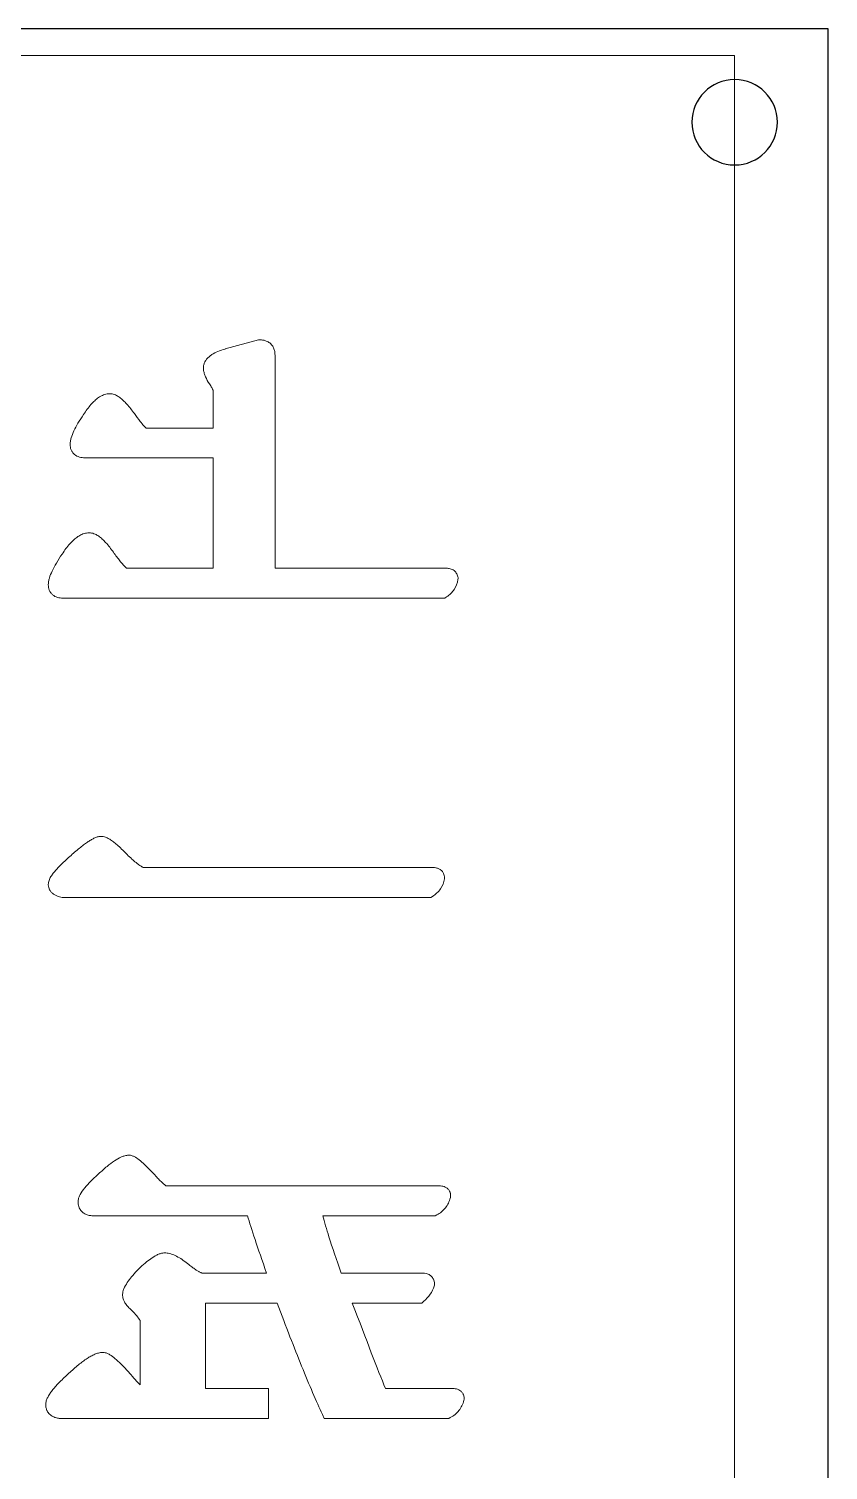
# Model space of a CAD drawing. Header units: millimetres. Extents: x 42 to 169, y 93 to 195.
# Drawn here: x 138.9 to 168.8, y 140.5 to 194.5 of the extents above; entities that cross this region are included whole.
import ezdxf

# ---------------------------------------------------------------- set-up
doc = ezdxf.new("R2010")
doc.units = ezdxf.units.MM
doc.layers.add('Default', color=18, linetype='Continuous', true_color=0x000000)
doc.layers.add('Layer 01', color=18, linetype='Continuous', true_color=0x000000)

msp = doc.modelspace()

# ---------------------------------------------------------------- linework, layer by layer
at = {"layer": 'Default', "color": 18, "lineweight": 5, "true_color": 0x000000}
msp.add_lwpolyline([(45.304, 103.519), (165.304, 103.519), (165.304, 193.519), (45.304, 193.519)], close=True, dxfattribs=at)
at = {"layer": 'Layer 01', "color": 12, "lineweight": 5, "true_color": 0xc80000}
for p, q in [((143.181, 163.098), (154.029, 163.098)), ((144.032, 151.173), (154.258, 151.173)), ((147.071, 150.054), (141.305, 150.054)), ((145.382, 147.905), (147.783, 147.905)), ((150.574, 147.905), (153.636, 147.905)), ((145.503, 146.782), (145.501, 146.781)), ((148.181, 146.786), (145.557, 146.786)), ((143.048, 143.724), (143.048, 146.137)), ((152.233, 143.579), (154.765, 143.579))]:
    msp.add_line(p, q, dxfattribs=at)
at = {"layer": 'Layer 01'}
msp.add_lwpolyline([(41.804, 92.519), (168.804, 92.519), (168.804, 194.519), (41.804, 194.519)], close=True, dxfattribs=at)
at = {"layer": 'Layer 01', "color": 12, "lineweight": 5, "true_color": 0xc80000}
for points in [[(146.229, 182.525), (146.233, 182.527), (147.483, 182.869), (147.52, 182.869)], [(148.099, 182.294), (148.099, 174.313), (154.519, 174.313)], [(143.281, 179.554), (145.779, 179.554), (145.779, 180.979)], [(145.647, 181.215), (145.645, 181.218), (145.643, 181.221)], [(142.544, 174.313), (145.779, 174.313), (145.779, 178.451), (140.978, 178.451)], [(154.95, 173.959), (154.954, 173.923), (154.948, 173.886)], [(154.524, 173.239), (154.456, 173.194), (140.161, 173.194)], [(154.445, 162.712), (154.445, 162.692), (154.441, 162.672)], [(153.995, 162.021), (153.928, 161.979), (140.155, 161.979), (140.133, 161.983)], [(142.615, 152.325), (142.636, 152.326), (142.657, 152.324)], [(143.515, 151.672), (143.518, 151.669), (143.521, 151.667)], [(154.674, 150.803), (154.674, 150.768), (154.664, 150.734)], [(140.726, 150.582), (140.726, 150.597), (140.728, 150.612)], [(154.155, 150.084), (154.096, 150.054), (149.889, 150.054)], [(142.988, 148.057), (142.993, 148.063), (142.999, 148.068)], [(154.069, 147.487), (154.069, 147.453), (154.06, 147.421)], [(145.499, 146.761), (145.499, 143.579), (147.85, 143.579), (147.85, 142.46), (140.128, 142.46)], [(153.665, 146.849), (153.589, 146.786), (150.993, 146.786)], [(141.636, 144.937), (141.653, 144.937), (141.671, 144.936)], [(142.636, 144.186), (142.64, 144.181), (142.645, 144.175)], [(155.181, 143.209), (155.181, 143.175), (155.171, 143.141)], [(139.516, 142.988), (139.516, 143.002), (139.517, 143.015)], [(154.661, 142.491), (154.602, 142.46), (149.944, 142.46), (149.872, 142.613)]]:
    msp.add_lwpolyline(points, dxfattribs=at)
at = {"layer": 'Layer 01', "extrusion": (0, 0, -1)}
msp.add_circle((-165.304, 191.019), 1.6, dxfattribs=at)
at = {"layer": 'Layer 01', "color": 12, "lineweight": 5, "true_color": 0xc80000}
for points, knots in [([(145.643, 181.221), (145.587, 181.304), (145.537, 181.391), (145.497, 181.482), (145.479, 181.524), (145.463, 181.568), (145.45, 181.612), (145.438, 181.655), (145.429, 181.699), (145.424, 181.744), (145.421, 181.766), (145.42, 181.788), (145.42, 181.811), (145.419, 181.822), (145.42, 181.834), (145.42, 181.846), (145.421, 181.867), (145.424, 181.887), (145.428, 181.907), (145.435, 181.947), (145.447, 181.986), (145.464, 182.023), (145.473, 182.041), (145.482, 182.059), (145.493, 182.076), (145.511, 182.107), (145.533, 182.137), (145.557, 182.164), (145.583, 182.193), (145.611, 182.22), (145.641, 182.244), (145.671, 182.269), (145.703, 182.292), (145.736, 182.313), (145.807, 182.358), (145.882, 182.396), (145.959, 182.429), (146.047, 182.466), (146.137, 182.497), (146.229, 182.525)], [117, 117, 117, 117, 118, 118, 118, 119, 119, 119, 120, 120, 120, 121, 121, 121, 122, 122, 122, 123, 123, 123, 124, 124, 124, 125, 125, 125, 126, 126, 126, 127, 127, 127, 128, 128, 128, 129, 129, 129, 130, 130, 130, 130]), ([(147.52, 182.869), (147.567, 182.869), (147.615, 182.865), (147.661, 182.856), (147.699, 182.849), (147.737, 182.839), (147.773, 182.824), (147.796, 182.815), (147.818, 182.804), (147.84, 182.792), (147.862, 182.78), (147.883, 182.765), (147.903, 182.75), (147.926, 182.731), (147.949, 182.71), (147.968, 182.687), (148.001, 182.65), (148.027, 182.608), (148.047, 182.563), (148.057, 182.542), (148.065, 182.519), (148.072, 182.497), (148.078, 182.475), (148.084, 182.452), (148.088, 182.43), (148.096, 182.385), (148.099, 182.339), (148.099, 182.294)], [133, 133, 133, 133, 134, 134, 134, 135, 135, 135, 136, 136, 136, 137, 137, 137, 138, 138, 138, 139, 139, 139, 140, 140, 140, 141, 141, 141, 142, 142, 142, 142]), ([(145.779, 180.979), (145.778, 180.983), (145.777, 180.987), (145.776, 180.991), (145.773, 181.001), (145.769, 181.011), (145.765, 181.02), (145.755, 181.042), (145.744, 181.063), (145.732, 181.083), (145.721, 181.104), (145.708, 181.124), (145.695, 181.144), (145.68, 181.168), (145.663, 181.192), (145.647, 181.215)], [110, 110, 110, 110, 111, 111, 111, 112, 112, 112, 113, 113, 113, 114, 114, 114, 115, 115, 115, 115]), ([(140.932, 180.066), (140.976, 180.135), (141.022, 180.202), (141.07, 180.268), (141.114, 180.327), (141.16, 180.386), (141.208, 180.442), (141.253, 180.493), (141.299, 180.542), (141.349, 180.589), (141.395, 180.631), (141.444, 180.672), (141.496, 180.707), (141.521, 180.725), (141.547, 180.741), (141.574, 180.756), (141.595, 180.767), (141.617, 180.778), (141.64, 180.788), (141.668, 180.8), (141.696, 180.811), (141.726, 180.82), (141.785, 180.838), (141.848, 180.848), (141.911, 180.848)], [200, 200, 200, 200, 201, 201, 201, 202, 202, 202, 203, 203, 203, 204, 204, 204, 205, 205, 205, 206, 206, 206, 207, 207, 207, 208, 208, 208, 208]), ([(141.911, 180.848), (141.97, 180.848), (142.029, 180.837), (142.085, 180.817), (142.111, 180.808), (142.137, 180.797), (142.161, 180.784), (142.205, 180.762), (142.247, 180.736), (142.286, 180.707), (142.333, 180.673), (142.377, 180.636), (142.418, 180.597), (142.465, 180.553), (142.509, 180.508), (142.551, 180.461), (142.653, 180.348), (142.746, 180.228), (142.834, 180.105)], [98, 98, 98, 98, 99, 99, 99, 100, 100, 100, 101, 101, 101, 102, 102, 102, 103, 103, 103, 104, 104, 104, 104]), ([(140.978, 178.451), (140.945, 178.451), (140.912, 178.452), (140.88, 178.456), (140.846, 178.46), (140.813, 178.467), (140.781, 178.476), (140.712, 178.496), (140.646, 178.529), (140.592, 178.575), (140.564, 178.599), (140.539, 178.627), (140.517, 178.657), (140.496, 178.686), (140.479, 178.718), (140.466, 178.752), (140.454, 178.783), (140.445, 178.816), (140.439, 178.85), (140.434, 178.882), (140.432, 178.914), (140.432, 178.947), (140.432, 178.988), (140.435, 179.03), (140.442, 179.071), (140.448, 179.113), (140.458, 179.154), (140.47, 179.195), (140.495, 179.285), (140.53, 179.372), (140.57, 179.456), (140.616, 179.555), (140.668, 179.65), (140.724, 179.744), (140.789, 179.854), (140.859, 179.961), (140.932, 180.066)], [188, 188, 188, 188, 189, 189, 189, 190, 190, 190, 191, 191, 191, 192, 192, 192, 193, 193, 193, 194, 194, 194, 195, 195, 195, 196, 196, 196, 197, 197, 197, 198, 198, 198, 199, 199, 199, 200, 200, 200, 200]), ([(142.834, 180.105), (142.907, 180.005), (142.98, 179.905), (143.057, 179.807), (143.1, 179.753), (143.143, 179.7), (143.189, 179.648), (143.21, 179.625), (143.231, 179.602), (143.254, 179.579), (143.263, 179.571), (143.272, 179.562), (143.281, 179.554)], [104, 104, 104, 104, 105, 105, 105, 106, 106, 106, 107, 107, 107, 108, 108, 108, 108]), ([(140.131, 174.841), (140.177, 174.911), (140.225, 174.981), (140.275, 175.048), (140.32, 175.109), (140.368, 175.169), (140.419, 175.226), (140.465, 175.279), (140.513, 175.329), (140.565, 175.376), (140.613, 175.42), (140.663, 175.461), (140.717, 175.497), (140.764, 175.528), (140.814, 175.556), (140.865, 175.579), (140.894, 175.591), (140.923, 175.602), (140.954, 175.611), (141.015, 175.629), (141.078, 175.639), (141.142, 175.639), (141.203, 175.638), (141.264, 175.627), (141.321, 175.607), (141.348, 175.597), (141.375, 175.586), (141.4, 175.573), (141.446, 175.549), (141.489, 175.522), (141.53, 175.492), (141.578, 175.456), (141.622, 175.417), (141.665, 175.376), (141.713, 175.33), (141.757, 175.282), (141.8, 175.233), (141.902, 175.116), (141.995, 174.991), (142.083, 174.864)], [167, 167, 167, 167, 168, 168, 168, 169, 169, 169, 170, 170, 170, 171, 171, 171, 172, 172, 172, 173, 173, 173, 174, 174, 174, 175, 175, 175, 176, 176, 176, 177, 177, 177, 178, 178, 178, 179, 179, 179, 180, 180, 180, 180]), ([(140.161, 173.194), (140.128, 173.194), (140.095, 173.196), (140.062, 173.2), (140.029, 173.204), (139.996, 173.21), (139.963, 173.219), (139.894, 173.239), (139.829, 173.272), (139.774, 173.318), (139.746, 173.342), (139.721, 173.37), (139.7, 173.4), (139.679, 173.429), (139.662, 173.461), (139.649, 173.495), (139.636, 173.526), (139.627, 173.559), (139.622, 173.593), (139.616, 173.625), (139.614, 173.658), (139.614, 173.69), (139.614, 173.732), (139.618, 173.774), (139.624, 173.815), (139.631, 173.858), (139.641, 173.9), (139.653, 173.941), (139.68, 174.033), (139.716, 174.121), (139.756, 174.208), (139.804, 174.309), (139.858, 174.408), (139.916, 174.505), (139.983, 174.619), (140.056, 174.731), (140.131, 174.841)], [155, 155, 155, 155, 156, 156, 156, 157, 157, 157, 158, 158, 158, 159, 159, 159, 160, 160, 160, 161, 161, 161, 162, 162, 162, 163, 163, 163, 164, 164, 164, 165, 165, 165, 166, 166, 166, 167, 167, 167, 167]), ([(142.083, 174.864), (142.124, 174.808), (142.166, 174.752), (142.209, 174.697), (142.245, 174.65), (142.282, 174.603), (142.319, 174.557), (142.363, 174.504), (142.407, 174.452), (142.453, 174.402), (142.475, 174.378), (142.497, 174.356), (142.52, 174.334), (142.528, 174.327), (142.536, 174.319), (142.544, 174.313)], [180, 180, 180, 180, 181, 181, 181, 182, 182, 182, 183, 183, 183, 184, 184, 184, 185, 185, 185, 185]), ([(154.519, 174.313), (154.566, 174.313), (154.613, 174.307), (154.659, 174.295), (154.71, 174.28), (154.76, 174.257), (154.802, 174.224), (154.824, 174.207), (154.844, 174.187), (154.862, 174.166), (154.879, 174.145), (154.894, 174.122), (154.907, 174.098), (154.93, 174.055), (154.943, 174.007), (154.95, 173.959)], [144, 144, 144, 144, 145, 145, 145, 146, 146, 146, 147, 147, 147, 148, 148, 148, 149, 149, 149, 149]), ([(140.42, 163.518), (140.538, 163.622), (140.657, 163.725), (140.779, 163.823), (140.83, 163.865), (140.882, 163.906), (140.934, 163.945), (140.981, 163.98), (141.028, 164.015), (141.075, 164.048), (141.117, 164.077), (141.159, 164.105), (141.203, 164.131), (141.242, 164.154), (141.281, 164.177), (141.322, 164.196), (141.361, 164.215), (141.401, 164.231), (141.442, 164.244), (141.463, 164.25), (141.485, 164.256), (141.508, 164.26), (141.533, 164.264), (141.558, 164.266), (141.584, 164.266)], [105.694624, 105.694624, 105.694624, 105.694624, 106.694624, 106.694624, 106.694624, 107.694624, 107.694624, 107.694624, 108.694624, 108.694624, 108.694624, 109.694624, 109.694624, 109.694624, 110.694624, 110.694624, 110.694624, 111.694624, 111.694624, 111.694624, 112.694624, 112.694624, 112.694624, 113.694624, 113.694624, 113.694624, 113.694624]), ([(141.584, 164.266), (141.613, 164.266), (141.643, 164.263), (141.672, 164.257), (141.699, 164.252), (141.725, 164.245), (141.75, 164.236), (141.774, 164.227), (141.798, 164.218), (141.821, 164.207), (141.864, 164.187), (141.904, 164.163), (141.943, 164.138), (141.991, 164.107), (142.037, 164.073), (142.081, 164.038), (142.132, 163.998), (142.181, 163.956), (142.229, 163.913), (142.345, 163.809), (142.455, 163.699), (142.562, 163.586)], [49.847312, 49.847312, 49.847312, 49.847312, 50.847312, 50.847312, 50.847312, 51.847312, 51.847312, 51.847312, 52.847312, 52.847312, 52.847312, 53.847312, 53.847312, 53.847312, 54.847312, 54.847312, 54.847312, 55.847312, 55.847312, 55.847312, 56.847312, 56.847312, 56.847312, 56.847312]), ([(140.133, 161.983), (140.064, 161.994), (139.995, 162.011), (139.931, 162.037), (139.898, 162.051), (139.866, 162.066), (139.836, 162.085), (139.805, 162.105), (139.776, 162.127), (139.749, 162.153), (139.722, 162.18), (139.698, 162.21), (139.678, 162.243), (139.668, 162.259), (139.659, 162.276), (139.651, 162.294), (139.643, 162.311), (139.637, 162.33), (139.632, 162.348), (139.621, 162.384), (139.616, 162.42), (139.614, 162.458), (139.614, 162.473), (139.614, 162.489), (139.615, 162.505), (139.616, 162.518), (139.618, 162.532), (139.62, 162.545), (139.625, 162.57), (139.632, 162.595), (139.64, 162.619), (139.648, 162.641), (139.657, 162.663), (139.668, 162.684), (139.681, 162.711), (139.695, 162.737), (139.711, 162.762), (139.737, 162.805), (139.767, 162.846), (139.798, 162.886), (139.833, 162.931), (139.87, 162.975), (139.909, 163.018), (139.953, 163.067), (139.998, 163.115), (140.045, 163.162), (140.165, 163.285), (140.292, 163.403), (140.42, 163.518)], [89.694624, 89.694624, 89.694624, 89.694624, 90.694624, 90.694624, 90.694624, 91.694624, 91.694624, 91.694624, 92.694624, 92.694624, 92.694624, 93.694624, 93.694624, 93.694624, 94.694624, 94.694624, 94.694624, 95.694624, 95.694624, 95.694624, 96.694624, 96.694624, 96.694624, 97.694624, 97.694624, 97.694624, 98.694624, 98.694624, 98.694624, 99.694624, 99.694624, 99.694624, 100.694624, 100.694624, 100.694624, 101.694624, 101.694624, 101.694624, 102.694624, 102.694624, 102.694624, 103.694624, 103.694624, 103.694624, 104.694624, 104.694624, 104.694624, 105.694624, 105.694624, 105.694624, 105.694624]), ([(142.562, 163.586), (142.621, 163.53), (142.681, 163.474), (142.742, 163.419), (142.793, 163.373), (142.844, 163.329), (142.897, 163.285), (142.933, 163.256), (142.969, 163.228), (143.007, 163.201), (143.026, 163.187), (143.044, 163.174), (143.063, 163.161), (143.079, 163.151), (143.095, 163.141), (143.111, 163.132), (143.122, 163.125), (143.133, 163.119), (143.145, 163.114), (143.157, 163.108), (143.169, 163.102), (143.181, 163.098)], [56.847312, 56.847312, 56.847312, 56.847312, 57.847312, 57.847312, 57.847312, 58.847312, 58.847312, 58.847312, 59.847312, 59.847312, 59.847312, 60.847312, 60.847312, 60.847312, 61.847312, 61.847312, 61.847312, 62.847312, 62.847312, 62.847312, 63.847312, 63.847312, 63.847312, 63.847312]), ([(154.029, 163.098), (154.058, 163.098), (154.086, 163.096), (154.115, 163.091), (154.13, 163.089), (154.145, 163.086), (154.16, 163.082), (154.176, 163.078), (154.192, 163.072), (154.207, 163.066), (154.24, 163.053), (154.272, 163.036), (154.3, 163.015), (154.318, 163.001), (154.335, 162.986), (154.35, 162.969), (154.375, 162.942), (154.395, 162.911), (154.41, 162.878), (154.421, 162.853), (154.43, 162.828), (154.435, 162.802), (154.442, 162.772), (154.445, 162.742), (154.445, 162.712)], [74.694624, 74.694624, 74.694624, 74.694624, 75.694624, 75.694624, 75.694624, 76.694624, 76.694624, 76.694624, 77.694624, 77.694624, 77.694624, 78.694624, 78.694624, 78.694624, 79.694624, 79.694624, 79.694624, 80.694624, 80.694624, 80.694624, 81.694624, 81.694624, 81.694624, 82.694624, 82.694624, 82.694624, 82.694624]), ([(141.497, 151.622), (141.599, 151.719), (141.704, 151.813), (141.812, 151.903), (141.903, 151.977), (141.996, 152.048), (142.093, 152.113), (142.175, 152.168), (142.26, 152.218), (142.351, 152.257), (142.392, 152.275), (142.435, 152.291), (142.479, 152.302), (142.524, 152.314), (142.569, 152.322), (142.615, 152.325)], [296.604147, 296.604147, 296.604147, 296.604147, 297.604147, 297.604147, 297.604147, 298.604147, 298.604147, 298.604147, 299.604147, 299.604147, 299.604147, 300.604147, 300.604147, 300.604147, 301.604147, 301.604147, 301.604147, 301.604147]), ([(142.657, 152.324), (142.679, 152.322), (142.701, 152.318), (142.723, 152.312), (142.742, 152.307), (142.761, 152.301), (142.779, 152.293), (142.812, 152.28), (142.844, 152.263), (142.875, 152.245), (142.94, 152.207), (143, 152.161), (143.059, 152.113), (143.131, 152.052), (143.201, 151.989), (143.268, 151.923), (143.353, 151.842), (143.435, 151.758), (143.515, 151.672)], [303.604147, 303.604147, 303.604147, 303.604147, 304.604147, 304.604147, 304.604147, 305.604147, 305.604147, 305.604147, 306.604147, 306.604147, 306.604147, 307.604147, 307.604147, 307.604147, 308.604147, 308.604147, 308.604147, 309.604147, 309.604147, 309.604147, 309.604147]), ([(140.728, 150.612), (140.733, 150.655), (140.744, 150.698), (140.759, 150.739), (140.773, 150.779), (140.791, 150.818), (140.812, 150.856), (140.856, 150.938), (140.912, 151.015), (140.971, 151.088), (141.004, 151.13), (141.039, 151.171), (141.075, 151.211), (141.115, 151.255), (141.156, 151.298), (141.198, 151.34), (141.294, 151.437), (141.394, 151.531), (141.497, 151.622)], [290.604147, 290.604147, 290.604147, 290.604147, 291.604147, 291.604147, 291.604147, 292.604147, 292.604147, 292.604147, 293.604147, 293.604147, 293.604147, 294.604147, 294.604147, 294.604147, 295.604147, 295.604147, 295.604147, 296.604147, 296.604147, 296.604147, 296.604147]), ([(143.521, 151.667), (143.57, 151.611), (143.621, 151.556), (143.672, 151.502), (143.715, 151.456), (143.758, 151.411), (143.802, 151.368), (143.847, 151.323), (143.894, 151.28), (143.942, 151.239), (143.955, 151.228), (143.969, 151.217), (143.983, 151.207), (143.99, 151.201), (143.998, 151.195), (144.005, 151.19), (144.014, 151.184), (144.023, 151.178), (144.032, 151.173)], [311.604147, 311.604147, 311.604147, 311.604147, 312.604147, 312.604147, 312.604147, 313.604147, 313.604147, 313.604147, 314.604147, 314.604147, 314.604147, 315.604147, 315.604147, 315.604147, 316.604147, 316.604147, 316.604147, 317.604147, 317.604147, 317.604147, 317.604147]), ([(154.258, 151.173), (154.285, 151.173), (154.312, 151.171), (154.338, 151.167), (154.368, 151.163), (154.397, 151.157), (154.425, 151.147), (154.457, 151.136), (154.488, 151.121), (154.515, 151.103), (154.534, 151.091), (154.551, 151.077), (154.567, 151.062), (154.594, 151.036), (154.616, 151.006), (154.633, 150.973), (154.638, 150.963), (154.643, 150.953), (154.647, 150.943), (154.653, 150.928), (154.659, 150.911), (154.663, 150.895), (154.67, 150.865), (154.674, 150.834), (154.674, 150.803)], [327.829714, 327.829714, 327.829714, 327.829714, 328.829714, 328.829714, 328.829714, 329.829714, 329.829714, 329.829714, 330.829714, 330.829714, 330.829714, 331.829714, 331.829714, 331.829714, 332.829714, 332.829714, 332.829714, 333.829714, 333.829714, 333.829714, 334.829714, 334.829714, 334.829714, 335.829714, 335.829714, 335.829714, 335.829714]), ([(141.305, 150.054), (141.261, 150.054), (141.216, 150.057), (141.172, 150.064), (141.15, 150.067), (141.128, 150.072), (141.106, 150.078), (141.084, 150.084), (141.062, 150.091), (141.04, 150.099), (140.996, 150.117), (140.954, 150.14), (140.916, 150.169), (140.893, 150.186), (140.871, 150.206), (140.851, 150.228), (140.819, 150.264), (140.793, 150.304), (140.773, 150.348), (140.758, 150.381), (140.747, 150.416), (140.739, 150.452), (140.73, 150.494), (140.726, 150.538), (140.726, 150.582)], [280.604147, 280.604147, 280.604147, 280.604147, 281.604147, 281.604147, 281.604147, 282.604147, 282.604147, 282.604147, 283.604147, 283.604147, 283.604147, 284.604147, 284.604147, 284.604147, 285.604147, 285.604147, 285.604147, 286.604147, 286.604147, 286.604147, 287.604147, 287.604147, 287.604147, 288.604147, 288.604147, 288.604147, 288.604147]), ([(142.999, 148.068), (143.077, 148.141), (143.156, 148.212), (143.237, 148.281), (143.306, 148.339), (143.377, 148.395), (143.451, 148.447), (143.522, 148.498), (143.596, 148.545), (143.674, 148.583), (143.715, 148.603), (143.756, 148.621), (143.8, 148.634), (143.834, 148.645), (143.869, 148.654), (143.905, 148.658), (143.924, 148.661), (143.943, 148.662), (143.963, 148.662), (143.994, 148.663), (144.026, 148.661), (144.057, 148.657), (144.09, 148.653), (144.122, 148.647), (144.154, 148.639), (144.187, 148.63), (144.218, 148.62), (144.25, 148.609), (144.325, 148.582), (144.398, 148.547), (144.468, 148.508), (144.536, 148.469), (144.602, 148.427), (144.667, 148.383), (144.739, 148.332), (144.81, 148.279), (144.878, 148.224)], [250.436769, 250.436769, 250.436769, 250.436769, 251.436769, 251.436769, 251.436769, 252.436769, 252.436769, 252.436769, 253.436769, 253.436769, 253.436769, 254.436769, 254.436769, 254.436769, 255.436769, 255.436769, 255.436769, 256.436769, 256.436769, 256.436769, 257.436769, 257.436769, 257.436769, 258.436769, 258.436769, 258.436769, 259.436769, 259.436769, 259.436769, 260.436769, 260.436769, 260.436769, 261.436769, 261.436769, 261.436769, 262.436769, 262.436769, 262.436769, 262.436769]), ([(142.753, 146.496), (142.711, 146.533), (142.67, 146.57), (142.632, 146.61), (142.596, 146.647), (142.563, 146.686), (142.532, 146.727), (142.497, 146.773), (142.467, 146.822), (142.443, 146.875), (142.433, 146.898), (142.424, 146.922), (142.416, 146.947), (142.409, 146.972), (142.403, 146.998), (142.399, 147.024), (142.393, 147.067), (142.393, 147.112), (142.398, 147.155), (142.402, 147.19), (142.41, 147.224), (142.421, 147.258), (142.434, 147.3), (142.451, 147.342), (142.471, 147.382), (142.509, 147.461), (142.556, 147.534), (142.607, 147.606), (142.659, 147.68), (142.716, 147.751), (142.774, 147.82), (142.843, 147.901), (142.915, 147.98), (142.988, 148.057)], [237.436769, 237.436769, 237.436769, 237.436769, 238.436769, 238.436769, 238.436769, 239.436769, 239.436769, 239.436769, 240.436769, 240.436769, 240.436769, 241.436769, 241.436769, 241.436769, 242.436769, 242.436769, 242.436769, 243.436769, 243.436769, 243.436769, 244.436769, 244.436769, 244.436769, 245.436769, 245.436769, 245.436769, 246.436769, 246.436769, 246.436769, 247.436769, 247.436769, 247.436769, 248.436769, 248.436769, 248.436769, 248.436769]), ([(144.878, 148.224), (144.927, 148.185), (144.976, 148.147), (145.027, 148.11), (145.068, 148.08), (145.111, 148.05), (145.154, 148.021), (145.183, 148.002), (145.213, 147.984), (145.243, 147.966), (145.258, 147.958), (145.273, 147.95), (145.289, 147.942), (145.301, 147.936), (145.314, 147.929), (145.327, 147.924), (145.336, 147.92), (145.345, 147.916), (145.354, 147.913), (145.36, 147.911), (145.366, 147.909), (145.372, 147.907), (145.375, 147.906), (145.378, 147.905), (145.382, 147.905)], [262.436769, 262.436769, 262.436769, 262.436769, 263.436769, 263.436769, 263.436769, 264.436769, 264.436769, 264.436769, 265.436769, 265.436769, 265.436769, 266.436769, 266.436769, 266.436769, 267.436769, 267.436769, 267.436769, 268.436769, 268.436769, 268.436769, 269.436769, 269.436769, 269.436769, 270.436769, 270.436769, 270.436769, 270.436769]), ([(153.636, 147.905), (153.675, 147.905), (153.714, 147.901), (153.752, 147.893), (153.78, 147.886), (153.808, 147.878), (153.834, 147.866), (153.855, 147.857), (153.875, 147.846), (153.894, 147.833), (153.914, 147.82), (153.932, 147.806), (153.949, 147.789), (153.982, 147.757), (154.009, 147.719), (154.029, 147.678), (154.04, 147.653), (154.05, 147.627), (154.056, 147.6), (154.065, 147.563), (154.069, 147.525), (154.069, 147.487)], [346.89175, 346.89175, 346.89175, 346.89175, 347.89175, 347.89175, 347.89175, 348.89175, 348.89175, 348.89175, 349.89175, 349.89175, 349.89175, 350.89175, 350.89175, 350.89175, 351.89175, 351.89175, 351.89175, 352.89175, 352.89175, 352.89175, 353.89175, 353.89175, 353.89175, 353.89175]), ([(140.385, 144.156), (140.502, 144.264), (140.622, 144.37), (140.746, 144.471), (140.8, 144.514), (140.854, 144.557), (140.91, 144.598), (140.96, 144.636), (141.012, 144.672), (141.064, 144.706), (141.112, 144.738), (141.16, 144.767), (141.21, 144.795), (141.255, 144.82), (141.302, 144.844), (141.35, 144.864), (141.395, 144.884), (141.442, 144.901), (141.489, 144.913), (141.537, 144.926), (141.586, 144.934), (141.636, 144.937)], [214.024458, 214.024458, 214.024458, 214.024458, 215.024458, 215.024458, 215.024458, 216.024458, 216.024458, 216.024458, 217.024458, 217.024458, 217.024458, 218.024458, 218.024458, 218.024458, 219.024458, 219.024458, 219.024458, 220.024458, 220.024458, 220.024458, 221.024458, 221.024458, 221.024458, 221.024458]), ([(141.671, 144.936), (141.695, 144.934), (141.719, 144.93), (141.742, 144.924), (141.763, 144.919), (141.784, 144.912), (141.804, 144.905), (141.841, 144.89), (141.877, 144.872), (141.912, 144.851), (141.986, 144.808), (142.055, 144.755), (142.12, 144.699), (142.159, 144.666), (142.197, 144.632), (142.234, 144.598), (142.276, 144.559), (142.317, 144.519), (142.358, 144.479), (142.453, 144.384), (142.545, 144.285), (142.636, 144.186)], [223.024458, 223.024458, 223.024458, 223.024458, 224.024458, 224.024458, 224.024458, 225.024458, 225.024458, 225.024458, 226.024458, 226.024458, 226.024458, 227.024458, 227.024458, 227.024458, 228.024458, 228.024458, 228.024458, 229.024458, 229.024458, 229.024458, 230.024458, 230.024458, 230.024458, 230.024458]), ([(139.517, 143.015), (139.522, 143.062), (139.534, 143.108), (139.55, 143.153), (139.565, 143.197), (139.585, 143.24), (139.607, 143.282), (139.631, 143.326), (139.658, 143.368), (139.686, 143.41), (139.717, 143.455), (139.75, 143.499), (139.785, 143.542), (139.823, 143.589), (139.863, 143.636), (139.904, 143.681), (139.949, 143.732), (139.996, 143.781), (140.043, 143.83), (140.153, 143.942), (140.268, 144.05), (140.385, 144.156)], [207.024458, 207.024458, 207.024458, 207.024458, 208.024458, 208.024458, 208.024458, 209.024458, 209.024458, 209.024458, 210.024458, 210.024458, 210.024458, 211.024458, 211.024458, 211.024458, 212.024458, 212.024458, 212.024458, 213.024458, 213.024458, 213.024458, 214.024458, 214.024458, 214.024458, 214.024458]), ([(154.765, 143.579), (154.792, 143.579), (154.819, 143.578), (154.845, 143.574), (154.875, 143.57), (154.904, 143.563), (154.932, 143.554), (154.964, 143.543), (154.995, 143.528), (155.022, 143.509), (155.041, 143.497), (155.058, 143.483), (155.074, 143.468), (155.101, 143.442), (155.123, 143.412), (155.14, 143.379), (155.145, 143.37), (155.15, 143.36), (155.154, 143.35), (155.16, 143.334), (155.166, 143.318), (155.17, 143.301), (155.177, 143.271), (155.181, 143.24), (155.181, 143.209)], [363.423179, 363.423179, 363.423179, 363.423179, 364.423179, 364.423179, 364.423179, 365.423179, 365.423179, 365.423179, 366.423179, 366.423179, 366.423179, 367.423179, 367.423179, 367.423179, 368.423179, 368.423179, 368.423179, 369.423179, 369.423179, 369.423179, 370.423179, 370.423179, 370.423179, 371.423179, 371.423179, 371.423179, 371.423179]), ([(140.128, 142.46), (140.082, 142.46), (140.035, 142.463), (139.989, 142.47), (139.943, 142.476), (139.898, 142.487), (139.854, 142.503), (139.808, 142.519), (139.765, 142.541), (139.725, 142.568), (139.701, 142.585), (139.677, 142.604), (139.657, 142.625), (139.621, 142.661), (139.592, 142.701), (139.57, 142.746), (139.563, 142.759), (139.557, 142.772), (139.552, 142.785), (139.543, 142.807), (139.536, 142.83), (139.531, 142.853), (139.52, 142.897), (139.516, 142.943), (139.516, 142.988)], [197.024458, 197.024458, 197.024458, 197.024458, 198.024458, 198.024458, 198.024458, 199.024458, 199.024458, 199.024458, 200.024458, 200.024458, 200.024458, 201.024458, 201.024458, 201.024458, 202.024458, 202.024458, 202.024458, 203.024458, 203.024458, 203.024458, 204.024458, 204.024458, 204.024458, 205.024458, 205.024458, 205.024458, 205.024458])]:
    msp.add_open_spline(points, degree=3, knots=knots, dxfattribs=at)
for points in [[(154.948, 173.886), (154.927, 173.755), (154.88, 173.63), (154.808, 173.52)], [(154.808, 173.52), (154.735, 173.409), (154.638, 173.315), (154.524, 173.239)], [(154.441, 162.672), (154.42, 162.538), (154.37, 162.411), (154.293, 162.3)], [(154.293, 162.3), (154.217, 162.189), (154.114, 162.095), (153.995, 162.021)], [(154.664, 150.734), (154.624, 150.593), (154.563, 150.463), (154.478, 150.352)], [(154.478, 150.352), (154.392, 150.241), (154.281, 150.149), (154.155, 150.084)], [(147.354, 149.165), (147.238, 149.514), (147.144, 149.81), (147.071, 150.054)], [(149.889, 150.054), (149.951, 149.823), (150.028, 149.559), (150.12, 149.263)], [(147.783, 147.905), (147.617, 148.382), (147.474, 148.802), (147.354, 149.165)], [(150.12, 149.263), (150.244, 148.868), (150.395, 148.415), (150.574, 147.905)], [(154.06, 147.421), (154.029, 147.312), (153.979, 147.208), (153.912, 147.113)], [(153.912, 147.113), (153.845, 147.018), (153.762, 146.93), (153.665, 146.849)], [(143.048, 146.137), (142.977, 146.245), (142.879, 146.366), (142.753, 146.496)], [(145.501, 146.781), (145.5, 146.776), (145.499, 146.769), (145.499, 146.761)], [(145.557, 146.786), (145.533, 146.786), (145.515, 146.784), (145.503, 146.782)], [(149.095, 144.424), (148.82, 145.105), (148.515, 145.892), (148.181, 146.786)], [(150.993, 146.786), (151.527, 145.374), (151.94, 144.304), (152.233, 143.579)], [(142.645, 144.175), (142.804, 143.981), (142.939, 143.831), (143.044, 143.728)], [(149.872, 142.613), (149.646, 143.097), (149.387, 143.701), (149.095, 144.424)], [(143.044, 143.728), (143.045, 143.727), (143.047, 143.726), (143.048, 143.724)], [(155.171, 143.141), (155.131, 143), (155.07, 142.87), (154.985, 142.759)], [(154.985, 142.759), (154.899, 142.647), (154.788, 142.555), (154.661, 142.491)]]:
    msp.add_open_spline(points, degree=3, dxfattribs=at)

doc.saveas('drawing.dxf')
